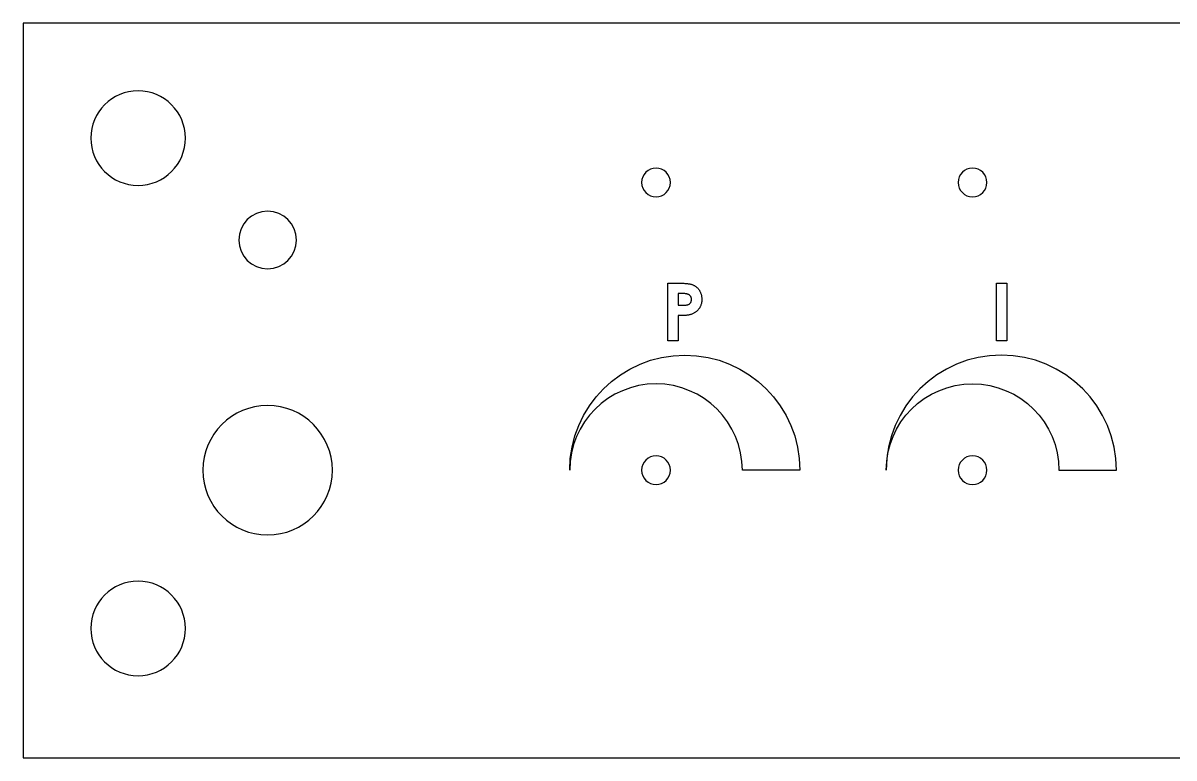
# Model space of a CAD drawing. Extents: x 0 to 254, y 0 to 81.
# Drawn here: x 0.1 to 127.1, y 0.1 to 81.2 of the extents above; entities that cross this region are included whole.
import ezdxf

# ---------------------------------------------------------------- set-up
doc = ezdxf.new("R2010")
doc.units = 0
doc.layers.get('0').update_dxf_attribs({"linetype": 'CONTINUOUS'})

msp = doc.modelspace()

# ---------------------------------------------------------------- linework, layer by layer
at = {"color": 7}
for points in [[(0.120758, 81.210954), (0.120758, 0.120761), (254.120758, 0.120761), (254.120758, 81.210954)], [(18.040458, 68.510949)], [(71.558258, 63.620761)], [(106.483258, 63.620761)], [(30.283258, 57.270761)], [(108.681335, 52.508261), (108.681335, 46.158261), (107.541592, 46.158261), (107.541592, 52.508261)], [(104.895758, 41.395761)], [(34.252008, 31.870761)], [(71.558258, 31.870761)], [(106.483258, 31.870761)], [(18.040458, 14.408261)]]:
    msp.add_lwpolyline(points, close=True, dxfattribs=at)
for points in [[(72.413066, 46.158261), (71.273323, 46.158261), (71.273323, 52.508261), (72.545358, 52.508261)], [(72.638211, 48.927628), (72.413061, 48.927628), (72.413066, 46.158261)], [(85.845758, 31.870761), (79.495758, 31.870761)], [(114.420758, 31.870761), (120.770758, 31.870761)]]:
    msp.add_lwpolyline(points, dxfattribs=at)
at = {"color": 1}
msp.add_lwpolyline([(72.771781, 51.36841), (72.413066, 51.368463), (72.413066, 50.065892), (72.816302, 50.065892)], dxfattribs=at)
msp.add_lwpolyline([(73.873355, 50.794767)], close=True, dxfattribs=at)
at = {"color": 7}
for points in [[(12.820758, 73.730646), (9.937999, 73.730646), (7.601058, 71.393717), (7.601058, 68.510949)], [(18.040458, 68.510949), (18.040458, 71.393717), (15.703518, 73.730646), (12.820758, 73.730646)], [(7.601058, 68.510949), (7.601058, 65.628181), (9.937999, 63.291249), (12.820758, 63.291249)], [(12.820758, 63.291249), (15.703518, 63.291249), (18.040458, 65.628181), (18.040458, 68.510949)], [(69.970758, 65.208261), (69.094006, 65.208261), (68.383258, 64.497511), (68.383258, 63.620761)], [(71.558258, 63.620761), (71.558258, 64.497511), (70.847511, 65.208261), (69.970758, 65.208261)], [(104.895758, 65.208261), (104.019007, 65.208261), (103.308258, 64.497511), (103.308258, 63.620761)], [(106.483258, 63.620761), (106.483258, 64.497511), (105.77251, 65.208261), (104.895758, 65.208261)], [(68.383258, 63.620761), (68.383258, 62.744011), (69.094006, 62.033261), (69.970758, 62.033261)], [(69.970758, 62.033261), (70.847511, 62.033261), (71.558258, 62.744011), (71.558258, 63.620761)], [(103.308258, 63.620761), (103.308258, 62.744011), (104.019007, 62.033261), (104.895758, 62.033261)], [(104.895758, 62.033261), (105.77251, 62.033261), (106.483258, 62.744011), (106.483258, 63.620761)], [(27.108258, 60.445761), (25.354754, 60.445761), (23.933258, 59.024261), (23.933258, 57.270761)], [(30.283258, 57.270761), (30.283258, 59.024261), (28.861763, 60.445761), (27.108258, 60.445761)], [(23.933258, 57.270761), (23.933258, 55.517262), (25.354754, 54.095761), (27.108258, 54.095761)], [(27.108258, 54.095761), (28.861763, 54.095761), (30.283258, 55.517262), (30.283258, 57.270761)], [(72.545358, 52.508261), (72.628472, 52.508261), (72.711585, 52.508261), (72.794678, 52.505615)], [(72.794678, 52.505615), (72.871888, 52.502969), (72.94908, 52.501117), (73.026188, 52.496619)], [(73.026188, 52.496619), (73.09707, 52.492651), (73.16788, 52.487359), (73.238617, 52.481274)], [(73.238617, 52.481274), (73.304032, 52.475717), (73.369384, 52.469103), (73.434511, 52.460901)], [(73.434511, 52.460901), (73.493643, 52.453492), (73.55259, 52.444497), (73.611325, 52.434204)], [(73.611325, 52.434204), (73.664583, 52.424944), (73.717669, 52.414625), (73.770329, 52.402401)], [(73.770329, 52.402401), (73.817827, 52.391289), (73.864983, 52.378853), (73.911523, 52.364222)], [(73.911523, 52.364222), (73.953264, 52.351257), (73.99451, 52.336441), (74.034912, 52.319719)], [(74.034912, 52.319719), (74.072425, 52.304109), (74.10921, 52.286937), (74.145579, 52.26884)], [(74.145579, 52.26884), (74.181438, 52.251113), (74.216892, 52.232274), (74.251159, 52.211584)], [(74.251159, 52.211584), (74.285179, 52.190946), (74.318024, 52.168589), (74.350377, 52.145438)], [(74.350377, 52.145438), (74.382127, 52.122684), (74.413406, 52.099321), (74.443235, 52.074212)], [(74.443235, 52.074212), (74.473287, 52.048812), (74.50187, 52.021825), (74.529733, 51.99407)], [(74.529733, 51.99407), (74.5578, 51.966103), (74.585137, 51.937423), (74.611143, 51.907578)], [(74.611143, 51.907578), (74.637495, 51.877309), (74.66249, 51.84585), (74.686194, 51.813439)], [(74.686194, 51.813439), (74.710377, 51.780392), (74.7332, 51.746393), (74.754883, 51.71168)], [(74.754883, 51.71168), (74.776923, 51.676385), (74.797772, 51.640348), (74.817213, 51.603545)], [(74.817213, 51.603545), (74.836528, 51.566979), (74.854461, 51.529673), (74.870638, 51.491626)], [(74.870638, 51.491626), (74.887122, 51.452838), (74.901787, 51.413283), (74.91516, 51.373304)], [(74.91516, 51.373304), (74.928786, 51.332585), (74.941062, 51.291442), (74.952048, 51.249929)], [(74.952048, 51.249929), (74.963293, 51.207464), (74.973161, 51.164601), (74.981305, 51.121448)], [(74.981305, 51.121448), (74.989666, 51.077209), (74.996201, 51.032627), (75.001652, 50.987886)], [(75.001652, 50.987886), (75.007314, 50.941372), (75.011812, 50.894726), (75.014378, 50.847974)], [(75.014378, 50.847974), (75.017024, 50.800111), (75.017606, 50.752169), (75.018188, 50.704385)], [(74.664573, 49.623297), (74.635447, 49.587314), (74.605033, 49.552363), (74.572984, 49.518972)], [(74.747255, 49.733946), (74.721273, 49.695925), (74.693555, 49.659095), (74.664573, 49.623297)], [(74.819759, 49.852241), (74.797745, 49.811575), (74.773361, 49.772152), (74.747255, 49.733946)], [(74.879547, 49.976913), (74.861264, 49.934553), (74.841693, 49.892775), (74.819759, 49.852241)], [(74.930426, 50.109205), (74.915636, 50.064331), (74.898279, 50.020331), (74.879547, 49.976913)], [(74.968587, 50.247846), (74.957792, 50.201121), (74.945436, 50.154713), (74.930426, 50.109205)], [(74.996572, 50.392864), (74.989137, 50.344181), (74.979691, 50.295842), (74.968587, 50.247846)], [(75.013108, 50.545503), (75.00988, 50.494438), (75.004298, 50.443479), (74.996572, 50.392864)], [(75.018188, 50.704385), (75.017395, 50.651468), (75.016336, 50.598446), (75.013108, 50.545503)], [(72.845554, 48.932656), (72.776456, 48.93001), (72.707339, 48.928687), (72.638211, 48.927628)], [(73.035086, 48.940328), (72.971927, 48.937153), (72.908747, 48.934772), (72.845554, 48.932656)], [(73.205538, 48.950383), (73.148777, 48.946149), (73.09194, 48.942974), (73.035086, 48.940328)], [(73.358184, 48.964406), (73.307385, 48.958849), (73.256492, 48.954087), (73.205538, 48.950383)], [(73.493019, 48.98081), (73.448145, 48.97446), (73.403203, 48.969168), (73.358184, 48.964406)], [(73.608774, 48.99986), (73.57047, 48.992187), (73.531772, 48.986101), (73.493019, 48.98081)], [(73.706725, 49.022878), (73.674168, 49.014676), (73.641617, 49.006739), (73.608774, 48.99986)], [(73.854286, 49.068678), (73.805574, 49.052009), (73.756152, 49.037431), (73.706725, 49.022878)], [(73.994208, 49.123367), (73.948348, 49.103259), (73.901652, 49.084923), (73.854286, 49.068678)], [(74.125227, 49.186973), (74.082341, 49.164219), (74.038666, 49.14292), (73.994208, 49.123367)], [(74.248616, 49.258225), (74.208381, 49.232825), (74.167182, 49.209251), (74.125227, 49.186973)], [(74.364371, 49.337071), (74.326795, 49.309343), (74.288171, 49.283043), (74.248616, 49.258225)], [(74.472493, 49.42359), (74.437637, 49.393295), (74.401516, 49.364482), (74.364371, 49.337071)], [(74.572984, 49.518972), (74.540994, 49.485661), (74.507376, 49.453885), (74.472493, 49.42359)], [(60.445758, 31.870761), (60.445758, 38.884786), (66.131742, 44.570761), (73.145758, 44.570761)], [(73.145758, 44.570761), (80.159775, 44.570761), (85.845758, 38.884786), (85.845758, 31.870761)], [(108.070758, 44.570761), (101.056742, 44.570761), (95.370758, 38.884786), (95.370758, 31.870761)], [(120.770758, 31.870761), (120.770758, 38.884786), (115.084775, 44.570761), (108.070758, 44.570761)], [(69.970758, 41.395761), (64.710247, 41.395761), (60.445758, 37.131286), (60.445758, 31.870761)], [(79.495758, 31.870761), (79.495758, 37.131286), (75.23127, 41.395761), (69.970758, 41.395761)], [(95.370758, 31.870761), (95.370758, 37.131286), (99.635246, 41.395761), (104.895758, 41.395761)], [(104.895758, 41.395761), (110.156271, 41.395761), (114.420758, 37.131286), (114.420758, 31.870761)], [(27.108258, 39.014511), (23.162874, 39.014511), (19.964508, 35.816148), (19.964508, 31.870761)], [(34.252008, 31.870761), (34.252008, 35.816148), (31.053643, 39.014511), (27.108258, 39.014511)], [(69.970758, 33.458261), (69.094006, 33.458261), (68.383258, 32.747511), (68.383258, 31.870761)], [(71.558258, 31.870761), (71.558258, 32.747511), (70.847511, 33.458261), (69.970758, 33.458261)], [(104.895758, 33.458261), (104.019007, 33.458261), (103.308258, 32.747511), (103.308258, 31.870761)], [(106.483258, 31.870761), (106.483258, 32.747511), (105.77251, 33.458261), (104.895758, 33.458261)], [(19.964508, 31.870761), (19.964508, 27.925374), (23.162874, 24.727011), (27.108258, 24.727011)], [(27.108258, 24.727011), (31.053643, 24.727011), (34.252008, 27.925374), (34.252008, 31.870761)], [(68.383258, 31.870761), (68.383258, 30.994011), (69.094006, 30.283261), (69.970758, 30.283261)], [(69.970758, 30.283261), (70.847511, 30.283261), (71.558258, 30.994011), (71.558258, 31.870761)], [(103.308258, 31.870761), (103.308258, 30.994011), (104.019007, 30.283261), (104.895758, 30.283261)], [(104.895758, 30.283261), (105.77251, 30.283261), (106.483258, 30.994011), (106.483258, 31.870761)], [(12.820758, 19.627961), (9.937999, 19.627961), (7.601058, 17.291029), (7.601058, 14.408261)], [(18.040458, 14.408261), (18.040458, 17.291029), (15.703518, 19.627961), (12.820758, 19.627961)], [(7.601058, 14.408261), (7.601058, 11.525493), (9.937999, 9.188561), (12.820758, 9.188561)], [(12.820758, 9.188561), (15.703518, 9.188561), (18.040458, 11.525493), (18.040458, 14.408261)]]:
    msp.add_open_spline(points, degree=3, dxfattribs=at)
at = {"color": 1}
for points in [[(72.912975, 51.365764), (72.865911, 51.365764), (72.818847, 51.36841), (72.771781, 51.36841)], [(73.042724, 51.360737), (72.999523, 51.363383), (72.956251, 51.364706), (72.912975, 51.365764)], [(73.161022, 51.350683), (73.121671, 51.354916), (73.082227, 51.358356), (73.042724, 51.360737)], [(73.267874, 51.33666), (73.232383, 51.342216), (73.196738, 51.346714), (73.161022, 51.350683)], [(73.363278, 51.318933), (73.331679, 51.325812), (73.299836, 51.331633), (73.267874, 51.33666)], [(73.44723, 51.297237), (73.419539, 51.305703), (73.391503, 51.312583), (73.363278, 51.318933)], [(73.518464, 51.271837), (73.495286, 51.281626), (73.471392, 51.290093), (73.44723, 51.297237)], [(73.579527, 51.2426), (73.559366, 51.252654), (73.539207, 51.262973), (73.518464, 51.271837)], [(73.649499, 51.198071), (73.627141, 51.21421), (73.603334, 51.228445), (73.579527, 51.2426)], [(73.710557, 51.145922), (73.69148, 51.164707), (73.671155, 51.182381), (73.649499, 51.198071)], [(73.761436, 51.088666), (73.745852, 51.109039), (73.728757, 51.127956), (73.710557, 51.145922)], [(73.803415, 51.02506), (73.791006, 51.047285), (73.776956, 51.068557), (73.761436, 51.088666)], [(73.836488, 50.953834), (73.827254, 50.97844), (73.816194, 51.0022), (73.803415, 51.02506)], [(73.859374, 50.877502), (73.853342, 50.903431), (73.845854, 50.928963), (73.836488, 50.953834)], [(73.873371, 50.794819), (73.87046, 50.822627), (73.865724, 50.85025), (73.859374, 50.877502)], [(72.816302, 50.065892), (72.889676, 50.065892), (72.96305, 50.065892), (73.036364, 50.069597)], [(73.036364, 50.069597), (73.097946, 50.072242), (73.159485, 50.076211), (73.220808, 50.082297)], [(73.220808, 50.082297), (73.270213, 50.087324), (73.319479, 50.093674), (73.368366, 50.102669)], [(73.368366, 50.102669), (73.405828, 50.109549), (73.443068, 50.11828), (73.479033, 50.130636)], [(73.479033, 50.130636), (73.509185, 50.140955), (73.538442, 50.153919), (73.566803, 50.168815)], [(73.566803, 50.168815), (73.594211, 50.183103), (73.620786, 50.198925), (73.645668, 50.217155)], [(73.645668, 50.217155), (73.669692, 50.234617), (73.69212, 50.254461), (73.713086, 50.275654)], [(73.713086, 50.275654), (73.734279, 50.297085), (73.753964, 50.319945), (73.771601, 50.34434)], [(73.771601, 50.34434), (73.78954, 50.369211), (73.805375, 50.395616), (73.818665, 50.423212)], [(73.818665, 50.423212), (73.832053, 50.451046), (73.842901, 50.480071), (73.851738, 50.509704)], [(73.851738, 50.509704), (73.860946, 50.540528), (73.867984, 50.57204), (73.872085, 50.603843)], [(73.872085, 50.603843), (73.876424, 50.637525), (73.877429, 50.67155), (73.878435, 50.705655)], [(73.878435, 50.705655), (73.877376, 50.735473), (73.876318, 50.765213), (73.873355, 50.794767)]]:
    msp.add_open_spline(points, degree=3, dxfattribs=at)

doc.saveas('drawing.dxf')
